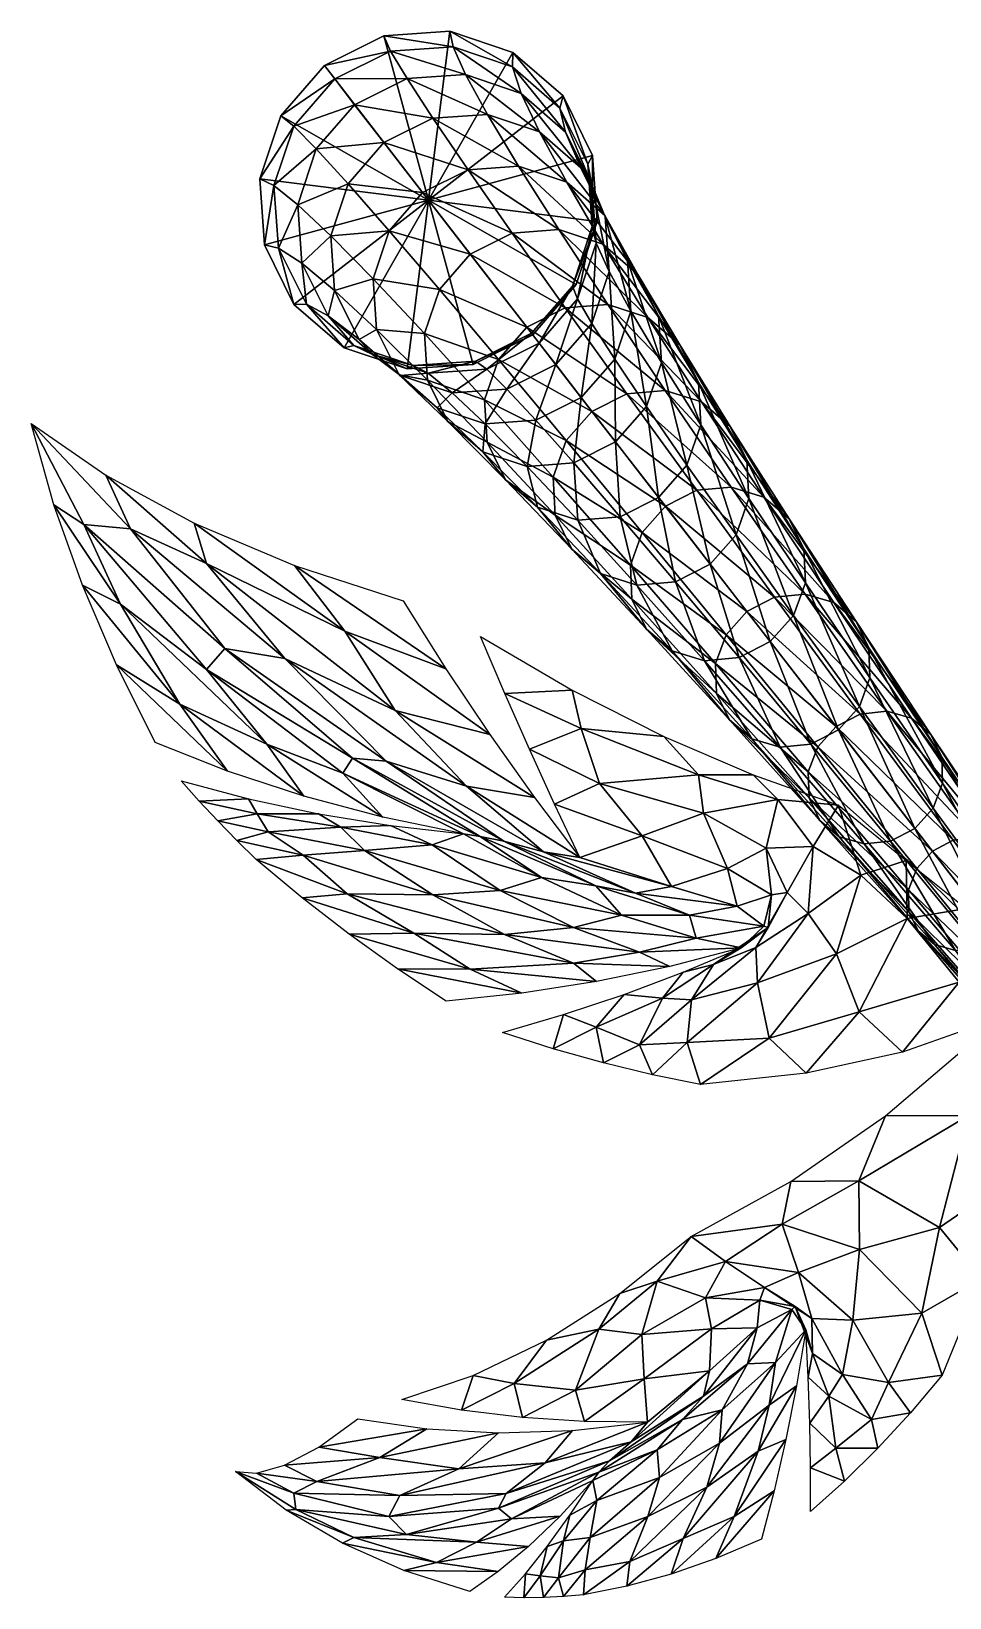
# Model space of a CAD drawing. Extents: x -5.9 to 22, y 126.8 to 154.5.
# Drawn here: x -5.86 to 8.93, y 126.83 to 152.05 of the extents above; entities that cross this region are included whole.
import ezdxf

# ---------------------------------------------------------------- set-up
doc = ezdxf.new("R2010")
doc.units = 0
doc.layers.add('FROND01', color=3, linetype='CONTINUOUS')

msp = doc.modelspace()

# ---------------------------------------------------------------- meshes
at = {"layer": 'FROND01'}
mesh = msp.add_polyface(dxfattribs=at)
corners = [(-1.635373, 150.51825, 356.257996), (-1.844126, 150.687256, 352.185577), (-2.18332, 149.673523, 352.185577), (-1.953402, 149.562485, 356.223297), (-0.975689, 151.278183, 356.270203), (-1.142814, 151.494019, 352.185577), (-0.074817, 151.726563, 356.257996), (-0.186169, 151.970978, 352.185577), (0.930135, 151.795151, 356.223297), (0.88022, 152.045547, 352.185577), (1.886165, 151.473495, 356.171326), (1.893934, 151.70636, 352.185577), (2.647712, 150.810577, 356.110016), (-1.273378, 150.151352, 360.298157), (-0.65494, 150.863907, 360.321136), (0.189767, 151.284241, 360.298157), (1.132159, 151.348358, 360.23291), (2.028728, 151.046494, 360.134918), (2.743007, 150.424606, 360.01947), (-0.182421, 150.253677, 364.32312), (-0.759985, 149.588898, 364.29071), (0.605767, 150.646378, 364.29071), (1.484632, 150.70723, 364.198822), (2.320363, 150.426941, 364.061371), (0.43932, 149.450653, 368.260712), (1.170772, 149.816055, 368.220612), (1.98542, 149.874542, 368.106384), (2.759257, 149.617203, 367.935577), (0.534464, 149.327774, 352.185577), (2.700701, 151.005051, 352.185577), (3.177669, 150.048386, 352.185577)]
mesh.append_faces([[corners[k] for k in face] for face in [(28, 29, 30), (28, 2, 1), (28, 1, 5), (28, 5, 7), (28, 7, 9), (28, 9, 11), (28, 11, 29)]], dxfattribs={"vtx0": -1, "vtx2": -1})
mesh.append_faces([[corners[k] for k in face] for face in [(3, 0, 2), (0, 4, 1), (4, 6, 5), (6, 8, 7), (8, 10, 9), (10, 12, 11), (13, 14, 0), (14, 15, 4), (15, 16, 6), (16, 17, 8), (17, 18, 10), (20, 19, 13), (19, 21, 14), (21, 22, 15), (22, 23, 16), (24, 25, 19), (25, 26, 21), (26, 27, 22)]], dxfattribs={"vtx1": -1})
mesh.append_faces([[corners[k] for k in face] for face in [(0, 1, 2), (4, 5, 1), (6, 7, 5), (8, 9, 7), (10, 11, 9), (13, 0, 3), (14, 4, 0), (15, 6, 4), (16, 8, 6), (17, 10, 8), (19, 14, 13), (21, 15, 14), (22, 16, 15), (23, 17, 16), (24, 19, 20), (25, 21, 19), (26, 22, 21), (27, 23, 22)]], dxfattribs={"vtx2": -1})
mesh = msp.add_polyface(dxfattribs=at)
corners = [(3.098826, 149.907318, 356.048706), (3.177669, 150.048386, 352.185577), (2.700701, 151.005051, 352.185577), (2.647712, 150.810577, 356.110016), (3.170886, 148.901199, 355.996765), (3.252244, 148.982025, 352.185577), (2.852853, 147.945435, 355.962036), (2.91306, 147.968292, 352.185577), (2.193196, 147.185501, 355.949829), (1.893934, 151.70636, 352.185577), (3.166232, 149.577362, 359.904022), (2.743007, 150.424606, 360.01947), (3.234017, 148.633759, 359.806152), (2.935984, 147.737457, 359.740784), (2.317546, 147.024902, 359.717834), (1.886165, 151.473495, 356.171326), (3.379421, 149.059143, 363.736725), (2.985729, 149.848221, 363.898987), (3.441522, 148.179871, 363.599213), (3.162551, 147.344223, 363.507263), (2.028728, 151.046494, 360.134918), (2.320363, 150.426941, 364.061371), (3.737388, 148.353943, 367.532196), (3.374459, 149.083267, 367.733826), (3.792758, 147.540329, 367.361237), (2.759257, 149.617203, 367.935577), (4.238558, 147.463776, 371.275665), (3.907246, 148.132263, 371.509216), (4.286506, 146.716766, 371.077698), (3.34302, 148.620377, 371.742737), (1.98542, 149.874542, 368.106384), (2.631778, 148.853851, 371.940704), (3.420448, 147.649384, 375.6875), (1.88181, 148.797119, 372.072998), (2.735388, 147.594086, 375.833466), (4.068733, 147.440231, 375.468842), (4.581553, 146.998474, 375.210785)]
mesh.append_faces([[corners[k] for k in face] for face in [(3, 0, 2), (0, 4, 1), (4, 6, 5), (6, 8, 7), (11, 10, 3), (10, 12, 0), (12, 13, 4), (13, 14, 6), (17, 16, 11), (16, 18, 10), (18, 19, 12), (21, 17, 20), (23, 22, 17), (22, 24, 16), (25, 23, 21), (27, 26, 23), (31, 29, 30), (29, 27, 25), (34, 32, 33), (32, 35, 31), (35, 36, 29)]], dxfattribs={"vtx1": -1})
mesh.append_faces([[corners[k] for k in face] for face in [(0, 1, 2), (4, 5, 1), (6, 7, 5), (3, 2, 9), (10, 0, 3), (12, 4, 0), (13, 6, 4), (11, 3, 15), (16, 10, 11), (18, 12, 10), (19, 13, 12), (17, 11, 20), (22, 16, 17), (24, 18, 16), (23, 17, 21), (26, 22, 23), (28, 24, 22), (29, 25, 30), (27, 23, 25), (32, 31, 33), (35, 29, 31), (36, 27, 29)]], dxfattribs={"vtx2": -1})
mesh = msp.add_polyface(dxfattribs=at)
corners = [(-1.430227, 147.653107, 356.110016), (-1.63177, 147.650513, 352.185577), (-0.825005, 146.949188, 352.185577), (-1.881359, 148.556366, 356.171326), (-2.108743, 148.607147, 352.185577), (-1.953402, 149.562485, 356.223297), (-2.18332, 149.673523, 352.185577), (-1.503634, 148.311432, 360.134918), (-1.080395, 147.464203, 360.01947), (-1.571419, 149.255035, 360.23291), (-1.273378, 150.151352, 360.298157), (-0.976851, 147.873962, 364.061371), (-0.583151, 147.0849, 363.898987), (-1.038936, 148.753265, 364.198822), (-0.759985, 149.588898, 364.29071), (-0.302792, 147.246307, 367.935577), (-0.358162, 148.059937, 368.106384), (-0.097583, 148.834, 368.220612), (0.43932, 149.450653, 368.260712), (0.468171, 147.178589, 371.940704), (0.710874, 147.890472, 372.072998), (1.207278, 148.458832, 372.119446), (1.88181, 148.797119, 372.072998), (1.170772, 149.816055, 368.220612), (2.631778, 148.853851, 371.940704), (1.98542, 149.874542, 368.106384), (2.117851, 147.282806, 375.884888), (2.735388, 147.594086, 375.833466), (0.534464, 149.327774, 352.185577), (3.177669, 150.048386, 352.185577), (3.252244, 148.982025, 352.185577), (2.91306, 147.968292, 352.185577), (2.211728, 147.161545, 352.185577), (1.255082, 146.68457, 352.185577), (0.188694, 146.610016, 352.185577)]
mesh.append_faces([[corners[k] for k in face] for face in [(28, 29, 30), (28, 30, 31), (28, 31, 32), (28, 32, 33), (28, 33, 34), (28, 34, 2), (28, 2, 1), (28, 1, 4), (28, 4, 6)]], dxfattribs={"vtx0": -1, "vtx2": -1})
mesh.append_faces([[corners[k] for k in face] for face in [(0, 3, 1), (3, 5, 4), (8, 7, 0), (7, 9, 3), (9, 10, 5), (12, 11, 8), (11, 13, 7), (13, 14, 9), (15, 16, 11), (16, 17, 13), (17, 18, 14), (19, 20, 16), (20, 21, 17), (21, 22, 18), (22, 24, 23), (26, 27, 21)]], dxfattribs={"vtx1": -1})
mesh.append_faces([[corners[k] for k in face] for face in [(0, 1, 2), (3, 4, 1), (5, 6, 4), (7, 3, 0), (9, 5, 3), (11, 7, 8), (13, 9, 7), (14, 10, 9), (15, 11, 12), (16, 13, 11), (17, 14, 13), (19, 16, 15), (20, 17, 16), (21, 18, 17), (22, 23, 18), (24, 25, 23), (26, 21, 20), (27, 22, 21)]], dxfattribs={"vtx2": -1})
mesh = msp.add_polyface(dxfattribs=at)
corners = [(2.193196, 147.185501, 355.949829), (2.211728, 147.161545, 352.185577), (2.91306, 147.968292, 352.185577), (2.317546, 147.024902, 359.717834), (2.852853, 147.945435, 355.962036), (2.585016, 146.679443, 363.475006), (2.935984, 147.737457, 359.740784), (3.162551, 147.344223, 363.507263), (3.532164, 146.766266, 367.247009), (3.441522, 148.179871, 363.599213), (3.792758, 147.540329, 367.361237), (2.995268, 146.149597, 367.206909), (2.263818, 145.78421, 367.247009), (4.238558, 147.463776, 371.275665), (4.286506, 146.716766, 371.077698), (3.737388, 148.353943, 367.532196), (4.043788, 146.004868, 370.945404), (3.547377, 145.436523, 370.898956), (2.872868, 145.098251, 370.945404), (2.122888, 145.041504, 371.077698), (4.880816, 146.391388, 374.952881), (3.907246, 148.132263, 371.509216), (4.581553, 146.998474, 375.210785), (4.920993, 145.711395, 374.734222), (4.695943, 145.061996, 374.588135), (4.239948, 144.542068, 374.536804), (5.661536, 145.140182, 378.549561), (5.394311, 145.685867, 378.824432), (5.693921, 144.527222, 378.316681), (2.751329, 145.456421, 379.488129), (3.166929, 145.927917, 379.542664), (1.661852, 146.762894, 375.833466), (3.727451, 146.212204, 379.488129), (2.735388, 147.594086, 375.833466), (2.117851, 147.282806, 375.884888), (4.347591, 146.266068, 379.332306), (3.420448, 147.649384, 375.6875), (4.932899, 146.081223, 379.099396), (4.068733, 147.440231, 375.468842), (4.349839, 144.400146, 383.07962), (4.85345, 144.657349, 383.023163), (5.408875, 144.709473, 382.861908), (5.93155, 144.548553, 382.620758), (6.341939, 144.199081, 382.336365)]
mesh.append_faces([[corners[k] for k in face] for face in [(7, 5, 6), (10, 8, 9), (8, 11, 7), (11, 12, 5), (13, 14, 15), (14, 16, 10), (16, 17, 8), (17, 18, 11), (18, 19, 12), (22, 20, 21), (20, 23, 13), (23, 24, 14), (24, 25, 16), (27, 26, 22), (26, 28, 20), (29, 30, 31), (30, 32, 34), (32, 35, 33), (35, 37, 36), (37, 27, 38)]], dxfattribs={"vtx1": -1})
mesh.append_faces([[corners[k] for k in face] for face in [(0, 1, 2), (3, 0, 4), (5, 3, 6), (8, 7, 9), (11, 5, 7), (16, 8, 10), (17, 11, 8), (18, 12, 11), (20, 13, 21), (23, 14, 13), (24, 16, 14), (25, 17, 16), (26, 20, 22), (28, 23, 20), (32, 33, 34), (35, 36, 33), (37, 38, 36), (27, 22, 38), (39, 30, 29), (40, 32, 30), (41, 35, 32), (42, 37, 35), (43, 27, 37)]], dxfattribs={"vtx2": -1})
mesh = msp.add_polyface(dxfattribs=at)
corners = [(1.292285, 146.737122, 355.962036), (1.255082, 146.68457, 352.185577), (2.211728, 147.161545, 352.185577), (2.193196, 147.185501, 355.949829), (0.287347, 146.668518, 355.996765), (0.188694, 146.610016, 352.185577), (1.472816, 146.604568, 359.740784), (2.317546, 147.024902, 359.717834), (0.53045, 146.540436, 359.806152), (1.7968, 146.286743, 363.507263), (2.585016, 146.679443, 363.475006), (0.917942, 146.225906, 363.599213), (0.082219, 146.50618, 363.736725), (2.263818, 145.78421, 367.247009), (1.449159, 145.725723, 367.361237), (0.675319, 145.983078, 367.532196), (2.122888, 145.041504, 371.077698), (1.411656, 145.274963, 371.275665), (0.847425, 145.763092, 371.509216), (0.060111, 146.517014, 367.733826), (2.289082, 144.384644, 374.952881), (1.77626, 144.826385, 375.210785), (1.476992, 145.433472, 375.468842), (0.516131, 146.431549, 371.742737), (1.436817, 146.11348, 375.6875), (0.468171, 147.178589, 371.940704), (1.661852, 146.762894, 375.833466), (0.710874, 147.890472, 372.072998), (2.117851, 147.282806, 375.884888), (2.843553, 143.710876, 378.824432), (2.576328, 144.256561, 379.099396), (2.54394, 144.869507, 379.332306), (2.751329, 145.456421, 379.488129), (3.166929, 145.927917, 379.542664), (1.764835, 141.387299, 400.766998), (1.373062, 142.30571, 400.993622), (2.847867, 141.439026, 401.096375), (-0.814278, 142.386795, 399.936951), (0.811608, 141.782928, 400.561859), (1.521307, 140.727097, 400.413391)]
mesh.append_faces([[corners[k] for k in face] for face in [(34, 35, 36), (37, 38, 39)]])
mesh.append_faces([[corners[k] for k in face] for face in [(3, 0, 2), (0, 4, 1), (7, 6, 3), (6, 8, 0), (10, 9, 7), (9, 11, 6), (11, 12, 8), (13, 14, 9), (14, 15, 11), (16, 17, 14), (17, 18, 15), (20, 21, 17), (21, 22, 18), (22, 24, 23), (24, 26, 25), (26, 28, 27), (29, 30, 21), (30, 31, 22), (31, 32, 24)]], dxfattribs={"vtx1": -1})
mesh.append_faces([[corners[k] for k in face] for face in [(0, 1, 2), (4, 5, 1), (6, 0, 3), (8, 4, 0), (9, 6, 7), (11, 8, 6), (13, 9, 10), (14, 11, 9), (15, 12, 11), (16, 14, 13), (17, 15, 14), (18, 19, 15), (20, 17, 16), (21, 18, 17), (22, 23, 18), (24, 25, 23), (26, 27, 25), (29, 21, 20), (30, 22, 21), (31, 24, 22), (32, 26, 24), (33, 28, 26)]], dxfattribs={"vtx2": -1})
mesh = msp.add_polyface(dxfattribs=at)
corners = [(-0.668677, 146.990173, 356.048706), (-0.825005, 146.949188, 352.185577), (0.188694, 146.610016, 352.185577), (0.287347, 146.668518, 355.996765), (-1.430227, 147.653107, 356.110016), (-0.366117, 146.842316, 359.904022), (0.53045, 146.540436, 359.806152), (-1.080395, 147.464203, 360.01947), (0.082219, 146.50618, 363.736725), (-0.583151, 147.0849, 363.898987), (0.060111, 146.517014, 367.733826), (0.675319, 145.983078, 367.532196), (-0.302792, 147.246307, 367.935577), (0.516131, 146.431549, 371.742737), (0.847425, 145.763092, 371.509216), (0.468171, 147.178589, 371.940704), (-3.042665, 143.479797, 398.575714), (-0.814278, 142.386795, 399.936951), (-0.001511, 141.11412, 399.945221), (-2.06909, 140.568253, 398.589569), (-3.469974, 141.214218, 397.713898), (-4.426179, 142.825073, 397.120331), (-4.2615, 144.036789, 397.461151), (-4.663877, 144.899567, 397.07959), (0.811608, 141.782928, 400.561859), (-1.623494, 143.446686, 399.711639), (-4.490818, 141.849686, 396.902313), (-2.7003, 140.136841, 398.033844), (-2.742833, 142.107666, 398.518829), (-5.014668, 144.106018, 396.591187), (-5.497647, 144.424484, 395.979431), (1.521307, 140.727097, 400.413391), (-5.037979, 143.128036, 396.480377), (-1.778477, 141.949249, 399.187164), (-0.148004, 140.29686, 399.578583), (-5.861065, 145.731537, 395.408356), (-3.236239, 144.128555, 398.523071), (-3.041438, 141.771606, 398.197906), (1.147101, 139.895035, 399.944), (0.123917, 142.878006, 400.627625), (-0.689988, 140.344208, 399.328247)]
mesh.append_faces([[corners[k] for k in face] for face in [(16, 17, 18), (19, 20, 21), (16, 22, 23), (24, 17, 25), (26, 20, 27), (22, 28, 29), (30, 29, 21), (31, 18, 17), (32, 21, 20), (33, 34, 28), (35, 23, 22), (36, 25, 17), (37, 29, 28), (33, 18, 38), (37, 21, 29), (18, 33, 16), (21, 37, 19), (23, 36, 16), (25, 39, 24), (29, 35, 22), (21, 32, 30), (17, 16, 36), (28, 40, 37), (22, 16, 33), (20, 26, 32), (28, 22, 33), (29, 30, 35)]])
mesh.append_faces([[corners[k] for k in face] for face in [(3, 0, 2), (0, 4, 1), (6, 5, 3), (5, 7, 0), (8, 9, 5), (11, 10, 8), (10, 12, 9), (14, 13, 10), (13, 15, 12)]], dxfattribs={"vtx1": -1})
mesh.append_faces([[corners[k] for k in face] for face in [(0, 1, 2), (5, 0, 3), (7, 4, 0), (8, 5, 6), (9, 7, 5), (10, 9, 8), (13, 12, 10)]], dxfattribs={"vtx2": -1})
mesh = msp.add_polyface(dxfattribs=at)
corners = [(5.693921, 144.527222, 378.316681), (5.486529, 143.940338, 378.160858), (4.920993, 145.711395, 374.734222), (6.577515, 143.714279, 382.051849), (5.661536, 145.140182, 378.549561), (5.394311, 145.685867, 378.824432), (6.341939, 144.199081, 382.336365), (6.602438, 143.167953, 381.810699), (6.41292, 142.64328, 381.649567), (6.037804, 142.220108, 381.593109), (5.070931, 143.468842, 378.106201), (5.534195, 141.962891, 381.649567), (5.408875, 144.709473, 382.861908), (5.93155, 144.548553, 382.620758), (4.347591, 146.266068, 379.332306), (4.932899, 146.081223, 379.099396), (7.625042, 142.1185, 385.446289), (7.420329, 142.543411, 385.733032), (7.643167, 141.637939, 385.202972), (7.471969, 141.174896, 385.040497), (7.137482, 140.799866, 384.983551), (6.690651, 140.569931, 385.040497), (6.199481, 140.520111, 385.202972), (4.978779, 141.910782, 381.810699), (5.738777, 140.658005, 385.446289), (5.378658, 140.96257, 385.733032), (4.456098, 142.071701, 382.051849), (5.661493, 142.706116, 386.482605), (6.108335, 142.93605, 386.425568), (4.349839, 144.400146, 383.07962), (6.599493, 142.98587, 386.263184), (4.85345, 144.657349, 383.023163), (7.060212, 142.848007, 386.019867), (6.650409, 140.123642, 389.523163), (5.155803, 141.868042, 386.263184), (5.173932, 141.387482, 386.019867), (6.802647, 140.525894, 389.683075), (5.327012, 142.331085, 386.425568), (7.096257, 140.853088, 389.739258), (7.486558, 141.055435, 389.683075), (7.914101, 141.102112, 389.523163), (8.313839, 140.985992, 389.283875)]
mesh.append_faces([[corners[k] for k in face] for face in [(0, 1, 2), (6, 3, 5), (3, 7, 4), (7, 8, 0), (8, 9, 1), (9, 11, 10), (12, 13, 14), (13, 6, 15), (17, 16, 6), (16, 18, 3), (18, 19, 7), (19, 20, 8), (20, 21, 9), (21, 22, 11), (22, 24, 23), (24, 25, 26), (27, 28, 29), (28, 30, 31), (30, 32, 12), (32, 17, 13), (36, 38, 37), (38, 39, 27), (39, 40, 28), (40, 41, 30)]], dxfattribs={"vtx1": -1})
mesh.append_faces([[corners[k] for k in face] for face in [(3, 4, 5), (7, 0, 4), (8, 1, 0), (9, 10, 1), (16, 3, 6), (18, 7, 3), (19, 8, 7), (20, 9, 8), (21, 11, 9), (22, 23, 11), (30, 12, 31), (32, 13, 12), (17, 6, 13), (33, 34, 35), (36, 37, 34), (38, 27, 37), (39, 28, 27), (40, 30, 28), (41, 32, 30)]], dxfattribs={"vtx2": -1})
mesh = msp.add_polyface(dxfattribs=at)
corners = [(3.622442, 144.230774, 374.588135), (2.872868, 145.098251, 370.945404), (3.547377, 145.436523, 370.898956), (4.239948, 144.542068, 374.536804), (2.937346, 144.175491, 374.734222), (2.122888, 145.041504, 371.077698), (2.289082, 144.384644, 374.952881), (5.486529, 143.940338, 378.160858), (4.695943, 145.061996, 374.588135), (4.920993, 145.711395, 374.734222), (5.070931, 143.468842, 378.106201), (4.510396, 143.18454, 378.160858), (3.890269, 143.130692, 378.316681), (3.304959, 143.315521, 378.549561), (2.843553, 143.710876, 378.824432), (5.534195, 141.962891, 381.649567), (4.978779, 141.910782, 381.810699), (4.456098, 142.071701, 382.051849), (4.045726, 142.421173, 382.336365), (3.810142, 142.90596, 382.620758), (2.576328, 144.256561, 379.099396), (3.785215, 143.452301, 382.861908), (2.54394, 144.869507, 379.332306), (3.974734, 143.976974, 383.023163), (2.751329, 145.456421, 379.488129), (4.349839, 144.400146, 383.07962), (4.85345, 144.657349, 383.023163), (3.166929, 145.927917, 379.542664), (5.408875, 144.709473, 382.861908), (3.727451, 146.212204, 379.488129), (5.738777, 140.658005, 385.446289), (5.378658, 140.96257, 385.733032), (5.173932, 141.387482, 386.019867), (5.155803, 141.868042, 386.263184), (5.327012, 142.331085, 386.425568), (5.661493, 142.706116, 386.482605), (6.108335, 142.93605, 386.425568), (2.847867, 141.439026, 401.096375), (2.994465, 140.82428, 400.850891), (1.764835, 141.387299, 400.766998)]
mesh.append_faces([[corners[k] for k in face] for face in [(37, 38, 39)]])
mesh.append_faces([[corners[k] for k in face] for face in [(3, 0, 2), (0, 4, 1), (4, 6, 5), (7, 10, 8), (10, 11, 3), (11, 12, 0), (12, 13, 4), (13, 14, 6), (15, 16, 11), (16, 17, 12), (17, 18, 13), (18, 19, 14), (19, 21, 20), (21, 23, 22), (23, 25, 24), (25, 26, 27), (26, 28, 29), (31, 32, 18), (32, 33, 19), (33, 34, 21), (34, 35, 23)]], dxfattribs={"vtx1": -1})
mesh.append_faces([[corners[k] for k in face] for face in [(0, 1, 2), (4, 5, 1), (7, 8, 9), (10, 3, 8), (11, 0, 3), (12, 4, 0), (13, 6, 4), (15, 11, 10), (16, 12, 11), (17, 13, 12), (18, 14, 13), (19, 20, 14), (21, 22, 20), (23, 24, 22), (30, 17, 16), (31, 18, 17), (32, 19, 18), (33, 21, 19), (34, 23, 21), (35, 25, 23), (36, 26, 25)]], dxfattribs={"vtx2": -1})
mesh = msp.add_polyface(dxfattribs=at)
corners = [(8.799886, 140.358276, 388.719452), (7.625042, 142.1185, 385.446289), (7.420329, 142.543411, 385.733032), (8.624881, 140.724808, 389.001587), (8.812201, 139.9422, 388.480011), (7.643167, 141.637939, 385.202972), (8.659967, 139.539948, 388.320129), (7.471969, 141.174896, 385.040497), (8.366355, 139.212753, 388.263977), (7.976063, 139.010406, 388.320129), (7.137482, 140.799866, 384.983551), (7.060212, 142.848007, 386.019867), (8.313839, 140.985992, 389.283875), (10.097354, 138.439667, 391.858643), (9.950528, 138.749802, 392.129578), (10.105158, 138.086426, 391.629028), (9.972769, 137.743835, 391.475433), (8.26328, 138.226501, 392.630249), (8.39568, 138.569092, 392.783752), (6.650409, 140.123642, 389.523163), (8.64811, 138.848846, 392.837677), (6.802647, 140.525894, 389.683075), (8.982174, 139.023209, 392.783752), (7.486558, 141.055435, 389.683075), (7.096257, 140.853088, 389.739258), (9.346994, 139.065613, 392.630249), (7.914101, 141.102112, 389.523163), (9.687042, 138.96962, 392.400543), (12.829144, 139.256653, 397.137878), (11.326606, 138.123795, 396.870697), (11.272421, 139.601166, 398.001678), (13.165525, 140.821259, 397.879791), (11.981292, 141.33522, 398.568085), (12.601077, 141.50293, 398.382599), (10.935973, 142.229172, 399.275299), (10.990026, 140.926208, 398.798523), (10.29865, 140.186203, 398.724884), (10.323948, 138.713837, 397.78125), (11.670304, 142.317093, 399.009247), (10.209533, 141.853088, 399.449524), (10.347513, 142.66748, 399.618683), (12.397488, 140.209686, 397.892212), (11.668742, 142.787888, 399.125519), (12.295007, 142.102188, 398.700684), (12.138021, 142.551697, 398.884277), (12.595337, 141.728912, 398.463623)]
mesh.append_faces([[corners[k] for k in face] for face in [(28, 29, 30), (31, 32, 33), (34, 32, 35), (36, 35, 30), (37, 30, 29), (38, 33, 32), (39, 40, 34), (41, 35, 32), (38, 42, 43), (41, 30, 35), (30, 41, 28), (35, 39, 34), (30, 37, 36), (33, 38, 43), (32, 31, 41), (32, 34, 38), (43, 44, 45), (35, 36, 39)]])
mesh.append_faces([[corners[k] for k in face] for face in [(3, 0, 2), (0, 4, 1), (4, 6, 5), (6, 8, 7), (8, 9, 10), (12, 3, 11), (14, 13, 3), (13, 15, 0), (17, 18, 19), (18, 20, 21), (20, 22, 24), (22, 25, 23), (25, 27, 26), (27, 14, 12)]], dxfattribs={"vtx1": -1})
mesh.append_faces([[corners[k] for k in face] for face in [(0, 1, 2), (4, 5, 1), (6, 7, 5), (3, 2, 11), (13, 0, 3), (15, 4, 0), (16, 6, 4), (22, 23, 24), (25, 26, 23), (27, 12, 26), (14, 3, 12)]], dxfattribs={"vtx2": -1})
mesh = msp.add_polyface(dxfattribs=at)
corners = [(-2.04497, 139.156631, 398.170715), (-2.22243, 139.449905, 398.152435), (-0.878663, 139.231812, 398.840149), (-0.689988, 140.344208, 399.328247), (-2.742833, 142.107666, 398.518829), (-0.148004, 140.29686, 399.578583), (-2.06909, 140.568253, 398.589569), (-0.846934, 140.105286, 399.163391), (-0.200057, 139.39505, 399.219727), (-1.483433, 138.785019, 398.369629), (-2.553776, 139.02124, 397.809052), (1.365871, 139.085678, 399.673096), (-2.363442, 139.691681, 398.134827), (-3.157634, 139.654709, 397.570831), (0.602702, 138.143097, 399.034607), (-0.774969, 138.161591, 398.498657), (-1.501862, 138.095367, 398.120697), (0.297311, 137.525421, 398.674652), (-0.077205, 139.26088, 399.222351), (0.592957, 138.949738, 399.363312), (-0.740793, 137.508865, 398.266785), (1.20733, 136.945404, 398.690674), (-1.235227, 139.451035, 398.731567), (-0.497066, 138.856049, 398.884613), (1.689134, 138.216675, 399.378418), (1.098284, 139.124619, 399.607269), (-2.242905, 138.712372, 397.909149), (-1.472284, 139.734192, 398.695099), (-2.7003, 140.136841, 398.033844), (-3.469974, 141.214218, 397.713898), (-2.858816, 139.335388, 397.696106), (1.758934, 137.503784, 399.070404), (1.749225, 139.007751, 399.745514), (-3.041438, 141.771606, 398.197906), (2.034628, 136.562988, 398.680267), (0.816328, 136.434326, 398.363129), (0.033977, 136.954681, 398.347504), (-3.866041, 140.596436, 397.238403), (-4.490818, 141.849686, 396.902313), (-3.449673, 139.978836, 397.43335), (-1.778477, 141.949249, 399.187164), (1.147101, 139.895035, 399.944)]
mesh.append_faces([[corners[k] for k in face] for face in [(0, 1, 2), (3, 4, 5), (6, 7, 8), (0, 9, 10), (3, 11, 7), (12, 1, 13), (9, 14, 15), (16, 15, 17), (18, 19, 2), (20, 17, 21), (22, 2, 1), (23, 24, 14), (25, 8, 7), (26, 10, 9), (25, 7, 11), (27, 28, 29), (30, 13, 1), (31, 15, 14), (31, 17, 15), (23, 2, 19), (2, 23, 0), (5, 32, 3), (8, 27, 6), (10, 30, 0), (7, 33, 3), (34, 35, 36), (28, 37, 38), (13, 39, 12), (15, 26, 9), (17, 20, 16), (2, 22, 18), (5, 40, 41), (24, 23, 19), (29, 6, 27), (1, 0, 30), (7, 6, 33), (9, 0, 23), (11, 3, 32), (21, 36, 20), (1, 12, 22), (14, 9, 23), (15, 16, 26), (19, 18, 25)]])
mesh = msp.add_polyface(dxfattribs=at)
corners = [(8.366355, 139.212753, 388.263977), (7.137482, 140.799866, 384.983551), (7.471969, 141.174896, 385.040497), (7.976063, 139.010406, 388.320129), (6.690651, 140.569931, 385.040497), (7.54851, 138.963745, 388.480011), (6.199481, 140.520111, 385.202972), (7.148775, 139.079834, 388.719452), (5.738777, 140.658005, 385.446289), (6.837731, 139.341049, 389.001587), (5.378658, 140.96257, 385.733032), (6.662732, 139.707581, 389.283875), (5.173932, 141.387482, 386.019867), (6.650409, 140.123642, 389.523163), (6.802647, 140.525894, 389.683075), (5.155803, 141.868042, 386.263184), (8.417921, 137.563126, 392.129578), (8.271086, 137.87326, 392.400543), (8.26328, 138.226501, 392.630249), (8.39568, 138.569092, 392.783752), (8.64811, 138.848846, 392.837677), (7.096257, 140.853088, 389.739258), (5.351478, 138.569229, 399.838562), (5.969308, 138.89534, 399.946716), (6.057607, 138.14415, 399.489349), (4.736526, 137.818542, 399.469025), (3.228219, 138.287598, 399.67804), (3.866121, 138.16951, 399.664459), (6.645853, 137.842346, 399.165253), (6.726943, 138.92128, 399.810089), (7.496599, 138.458969, 399.279694), (4.448586, 138.276779, 399.728394), (3.97337, 139.09404, 400.144165), (6.156954, 139.676773, 400.37085), (5.764591, 140.076706, 400.644135), (4.88151, 140.075943, 400.681335), (4.324228, 140.694366, 400.976593), (2.994465, 140.82428, 400.850891), (6.307588, 138.184128, 399.460999), (7.134679, 139.587479, 400.113678), (8.224504, 138.694672, 399.126221), (2.969616, 138.743027, 399.868683), (4.964871, 139.458984, 400.352112), (5.504922, 137.962799, 399.475006), (3.288439, 139.938278, 400.488647)]
mesh.append_faces([[corners[k] for k in face] for face in [(22, 23, 24), (25, 26, 27), (28, 29, 30), (22, 31, 32), (29, 23, 33), (34, 33, 35), (36, 35, 37), (38, 24, 23), (39, 40, 30), (39, 30, 29), (41, 32, 31), (42, 33, 23), (42, 35, 33), (43, 27, 31), (35, 42, 44), (24, 43, 22), (27, 43, 25), (32, 42, 22), (33, 39, 29), (35, 36, 34), (23, 22, 42), (32, 44, 42), (29, 28, 38), (31, 22, 43), (23, 29, 38), (33, 34, 39)]])
mesh.append_faces([[corners[k] for k in face] for face in [(3, 5, 4), (5, 7, 6), (7, 9, 8), (9, 11, 10), (11, 13, 12), (13, 14, 15)]], dxfattribs={"vtx1": -1})
mesh.append_faces([[corners[k] for k in face] for face in [(0, 1, 2), (3, 4, 1), (5, 6, 4), (7, 8, 6), (9, 10, 8), (11, 12, 10), (16, 9, 7), (17, 11, 9), (18, 13, 11), (19, 14, 13), (20, 21, 14)]], dxfattribs={"vtx2": -1})
mesh = msp.add_polyface(dxfattribs=at)
corners = [(2.871024, 137.042389, 399.022614), (1.20733, 136.945404, 398.690674), (0.297311, 137.525421, 398.674652), (3.288439, 139.938278, 400.488647), (2.994465, 140.82428, 400.850891), (4.88151, 140.075943, 400.681335), (2.871718, 137.621262, 399.309692), (0.602702, 138.143097, 399.034607), (1.689134, 138.216675, 399.378418), (3.931443, 137.219498, 399.167694), (4.421528, 136.991074, 399.031281), (3.97337, 139.09404, 400.144165), (2.565854, 139.60527, 400.204315), (0.033977, 136.954681, 398.347504), (2.034628, 136.562988, 398.680267), (2.710504, 136.21785, 398.594116), (3.233633, 136.013672, 398.520172), (2.543683, 135.666702, 398.301483), (1.365871, 139.085678, 399.673096), (3.228219, 138.287598, 399.67804), (2.355532, 138.425812, 399.616943), (2.24363, 139.713104, 400.181946), (1.147101, 139.895035, 399.944), (-0.001511, 141.11412, 399.945221), (2.38871, 138.834885, 399.813477), (-0.148004, 140.29686, 399.578583), (0.592957, 138.949738, 399.363312), (4.448586, 138.276779, 399.728394), (3.866121, 138.16951, 399.664459), (3.682459, 136.541367, 398.806488), (4.302301, 136.481094, 398.756653), (1.749225, 139.007751, 399.745514), (2.969616, 138.743027, 399.868683), (3.239691, 136.748352, 398.901733), (3.350914, 135.439804, 398.218628), (2.163344, 140.486908, 400.503815), (1.764835, 141.387299, 400.766998), (3.640973, 137.817902, 399.472839), (1.758934, 137.503784, 399.070404), (1.725651, 135.928619, 398.326416), (1.098284, 139.124619, 399.607269), (1.521307, 140.727097, 400.413391), (3.930781, 135.730988, 398.362946), (4.843896, 137.449341, 399.256409), (2.847867, 141.439026, 401.096375), (4.324228, 140.694366, 400.976593)]
mesh.append_faces([[corners[k] for k in face] for face in [(0, 1, 2), (3, 4, 5), (6, 7, 8), (0, 9, 10), (3, 11, 12), (13, 1, 14), (15, 16, 17), (18, 19, 20), (21, 22, 23), (22, 24, 25), (26, 20, 8), (24, 27, 28), (29, 30, 16), (31, 28, 19), (32, 12, 11), (33, 14, 1), (34, 17, 16), (35, 36, 4), (37, 20, 19), (31, 25, 24), (37, 8, 20), (2, 38, 0), (8, 37, 6), (10, 33, 0), (12, 35, 3), (9, 38, 6), (17, 39, 15), (20, 40, 18), (23, 41, 21), (28, 31, 24), (1, 0, 33), (16, 42, 34), (4, 3, 35), (7, 6, 38), (9, 0, 38), (43, 6, 37), (16, 15, 29), (4, 44, 45), (19, 18, 31), (22, 21, 32), (24, 22, 32), (20, 26, 40), (27, 24, 32)]])
mesh = msp.add_polyface(dxfattribs=at)
corners = [(10.105158, 138.086426, 391.629028), (9.972769, 137.743835, 391.475433), (8.812201, 139.9422, 388.480011), (9.720316, 137.464066, 391.421539), (8.366355, 139.212753, 388.263977), (8.659967, 139.539948, 388.320129), (9.386282, 137.289734, 391.475433), (7.976063, 139.010406, 388.320129), (9.02142, 137.24733, 391.629028), (7.54851, 138.963745, 388.480011), (8.681406, 137.343323, 391.858643), (7.148775, 139.079834, 388.719452), (8.417921, 137.563126, 392.129578), (8.271086, 137.87326, 392.400543), (6.837731, 139.341049, 389.001587), (8.26328, 138.226501, 392.630249), (6.662732, 139.707581, 389.283875), (10.916521, 135.413971, 394.493622), (10.613374, 135.377213, 394.637207), (10.331427, 135.455215, 394.851746), (10.113591, 135.636017, 395.10495), (9.993061, 135.892181, 395.358215), (9.98816, 136.184692, 395.572845), (10.099645, 136.468994, 395.7164), (8.39568, 138.569092, 392.783752), (10.310545, 136.701782, 395.766663), (8.64811, 138.848846, 392.837677), (10.588744, 136.847687, 395.7164), (8.982174, 139.023209, 392.783752), (10.891884, 136.88443, 395.572845), (9.346994, 139.065613, 392.630249), (11.173849, 136.806458, 395.358215), (9.687042, 138.96962, 392.400543), (10.752644, 136.130829, 395.10495), (8.240276, 137.762009, 398.467804), (9.08043, 136.738129, 397.141327), (7.467107, 136.259415, 397.8125), (7.496599, 138.458969, 399.279694), (8.224504, 138.694672, 399.126221), (9.533176, 136.093903, 396.194672), (10.02389, 137.264374, 396.698486), (8.164783, 135.610199, 396.943909), (9.194141, 137.92247, 397.980377), (10.699982, 136.71196, 395.303528), (9.308029, 135.795166, 395.90155), (10.581409, 137.1194, 395.610901), (10.345192, 135.341736, 395.120026)]
mesh.append_faces([[corners[k] for k in face] for face in [(34, 35, 36), (34, 37, 38), (39, 35, 40), (41, 36, 35), (42, 40, 35), (38, 42, 34), (40, 43, 39), (35, 34, 42), (35, 39, 41), (44, 45, 46)]])
mesh.append_faces([[corners[k] for k in face] for face in [(33, 22, 21), (33, 23, 22)]], dxfattribs={"vtx0": -1, "vtx2": -1})
mesh.append_faces([[corners[k] for k in face] for face in [(0, 1, 2), (1, 3, 5), (3, 6, 4), (6, 8, 7), (8, 10, 9), (10, 12, 11), (12, 13, 14), (13, 15, 16), (18, 19, 8), (19, 20, 10), (20, 21, 12), (21, 22, 13), (22, 23, 15), (23, 25, 24), (25, 27, 26), (27, 29, 28)]], dxfattribs={"vtx1": -1})
mesh.append_faces([[corners[k] for k in face] for face in [(3, 4, 5), (6, 7, 4), (8, 9, 7), (10, 11, 9), (17, 6, 3), (18, 8, 6), (19, 10, 8), (20, 12, 10), (21, 13, 12), (22, 15, 13), (23, 24, 15), (25, 26, 24), (27, 28, 26), (29, 30, 28), (31, 32, 30)]], dxfattribs={"vtx2": -1})
mesh = msp.add_polyface(dxfattribs=at)
corners = [(3.930781, 135.730988, 398.362946), (3.233633, 136.013672, 398.520172), (4.302301, 136.481094, 398.756653), (6.645853, 137.842346, 399.165253), (5.834186, 136.728058, 398.684875), (5.804061, 137.29657, 399.033752), (4.699828, 135.769958, 398.317566), (4.142527, 135.248184, 398.079773), (2.871718, 137.621262, 399.309692), (4.843896, 137.449341, 399.256409), (3.931443, 137.219498, 399.167694), (4.736526, 137.818542, 399.469025), (5.935887, 137.63974, 399.212555), (6.022544, 135.83461, 398.084656), (4.637256, 136.899139, 398.965576), (5.123814, 137.021652, 398.983856), (6.615503, 135.27301, 397.518646), (7.467107, 136.259415, 397.8125), (6.001213, 137.618393, 399.186401), (6.057607, 138.14415, 399.489349), (4.771276, 136.45253, 398.700378), (5.570774, 137.291107, 399.073578), (4.421528, 136.991074, 399.031281), (4.914044, 135.091782, 397.887329), (7.104852, 137.194489, 398.599213), (6.307588, 138.184128, 399.460999), (5.504922, 137.962799, 399.475006), (8.240276, 137.762009, 398.467804), (3.350914, 135.439804, 398.218628), (7.496599, 138.458969, 399.279694), (3.640973, 137.817902, 399.472839), (3.682459, 136.541367, 398.806488), (8.164783, 135.610199, 396.943909), (3.228219, 138.287598, 399.67804), (7.465223, 133.542587, 395.552032), (6.231575, 132.844757, 395.494476), (6.370172, 133.527267, 395.962402), (7.894968, 134.586823, 396.017578)]
mesh.append_faces([[corners[k] for k in face] for face in [(0, 1, 2), (3, 4, 5), (0, 6, 7), (8, 9, 10), (11, 12, 9), (6, 4, 13), (14, 15, 2), (16, 13, 17), (15, 18, 5), (18, 12, 19), (20, 5, 4), (21, 22, 10), (23, 7, 6), (21, 10, 9), (21, 9, 12), (24, 13, 4), (20, 2, 15), (24, 17, 13), (25, 5, 18), (26, 19, 12), (2, 20, 0), (17, 24, 27), (5, 25, 3), (7, 28, 0), (29, 24, 3), (9, 30, 11), (13, 23, 6), (2, 31, 14), (17, 32, 16), (5, 20, 15), (19, 25, 18), (4, 3, 24), (33, 11, 30), (6, 0, 20), (29, 27, 24), (12, 11, 26), (4, 6, 20), (15, 14, 21), (13, 16, 23), (18, 15, 21), (12, 18, 21), (34, 35, 36), (36, 37, 34)]])
mesh = msp.add_polyface(dxfattribs=at)
corners = [(11.758763, 133.371521, 394.194153), (11.671158, 135.107941, 394.961029), (13.232156, 134.43251, 394.216187), (13.383704, 131.370468, 392.129211), (12.750951, 131.244507, 392.406311), (13.142878, 131.960846, 392.74057), (11.910556, 132.250824, 393.525208), (11.224544, 132.408539, 393.890808), (12.90202, 132.462692, 393.213959), (12.19534, 131.474625, 392.883636), (12.14453, 130.590317, 392.233551), (12.176647, 130.130844, 391.81546), (12.79017, 129.961395, 391.212891), (13.063982, 135.585266, 394.788635), (12.793592, 129.374786, 390.560883), (13.621819, 129.227417, 389.545258), (12.940248, 132.010254, 392.883392), (11.500764, 131.004761, 392.905701), (10.906307, 133.898102, 394.691864), (10.554729, 135.455444, 395.317352), (13.110223, 130.505905, 391.522034), (12.952254, 133.298096, 393.709656), (13.500456, 132.428925, 392.895386), (7.465223, 133.542587, 395.552032), (9.2309, 134.590805, 395.366974), (8.76293, 132.789459, 394.518036), (7.667222, 129.700272, 392.404114), (7.940004, 130.294693, 392.880005), (8.294009, 129.80545, 392.357361), (10.345192, 135.341736, 395.120026), (9.308029, 135.795166, 395.90155), (7.3661, 131.297928, 393.895905), (8.478263, 131.408188, 393.636322), (9.436483, 131.960449, 393.684875), (9.957577, 133.612091, 394.478485), (8.803576, 130.414536, 392.740814), (7.894968, 134.586823, 396.017578), (7.473391, 132.433945, 394.761597), (7.769208, 129.234711, 391.93985)]
mesh.append_faces([[corners[k] for k in face] for face in [(0, 1, 2), (3, 4, 5), (0, 6, 7), (8, 9, 6), (9, 4, 10), (11, 10, 12), (13, 2, 1), (14, 12, 15), (16, 5, 4), (17, 7, 6), (17, 6, 9), (18, 19, 1), (20, 10, 4), (20, 12, 10), (2, 21, 0), (7, 18, 0), (6, 21, 8), (10, 17, 9), (12, 14, 11), (5, 16, 22), (1, 0, 18), (4, 3, 20), (6, 0, 21), (9, 8, 16), (4, 9, 16), (10, 11, 17), (23, 24, 25), (26, 27, 28), (29, 24, 30), (27, 31, 32), (33, 32, 25), (34, 25, 24), (35, 28, 27), (36, 30, 24), (37, 32, 31), (37, 25, 32), (25, 37, 23), (28, 38, 26), (32, 35, 27), (25, 34, 33), (24, 23, 36), (24, 29, 34), (32, 33, 35)]])
mesh = msp.add_polyface(dxfattribs=at)
corners = [(6.493829, 132.065781, 394.786499), (7.3661, 131.297928, 393.895905), (6.708664, 131.325592, 394.099152), (5.09275, 131.158966, 394.291199), (4.995392, 131.65892, 394.791626), (5.87217, 131.621384, 394.567902), (5.314729, 132.240723, 395.253174), (6.231575, 132.844757, 395.494476), (5.057961, 130.48114, 393.609131), (4.008007, 130.352066, 393.549957), (5.670626, 130.596008, 393.640533), (6.382784, 131.467072, 394.306183), (6.12165, 130.613754, 393.579132), (4.214549, 131.923584, 395.187531), (6.648314, 130.381775, 393.255768), (6.715209, 130.763199, 393.596191), (6.978415, 130.076218, 392.899994), (6.43704, 131.516724, 394.335785), (7.202652, 130.424377, 393.175812), (5.943469, 131.822556, 394.728851), (6.608982, 131.14061, 393.961456), (6.459631, 130.237839, 393.153809), (6.020525, 129.930801, 392.917694), (4.765534, 132.644836, 395.744263), (6.370172, 133.527267, 395.962402), (3.96998, 131.067123, 394.342102), (3.27689, 131.154083, 394.485687), (5.828861, 131.17627, 394.170105), (4.963494, 130.074234, 393.184662), (7.473391, 132.433945, 394.761597), (5.265111, 129.85321, 392.919434), (7.465223, 133.542587, 395.552032), (7.940004, 130.294693, 392.880005), (3.613296, 131.72757, 395.075775)]
mesh.append_faces([[corners[k] for k in face] for face in [(0, 1, 2), (3, 4, 5), (0, 6, 7), (3, 8, 9), (10, 11, 12), (6, 4, 13), (14, 15, 16), (15, 17, 2), (17, 11, 5), (18, 2, 1), (19, 5, 4), (20, 21, 22), (23, 24, 7), (23, 7, 6), (20, 22, 12), (20, 12, 11), (25, 13, 4), (18, 16, 15), (25, 26, 13), (19, 2, 17), (27, 5, 11), (27, 28, 8), (2, 19, 0), (5, 27, 3), (28, 27, 10), (7, 29, 0), (9, 25, 3), (12, 30, 10), (13, 23, 6), (2, 18, 15), (5, 19, 17), (1, 0, 29), (4, 3, 25), (7, 31, 29), (6, 0, 19), (8, 3, 27), (11, 10, 27), (1, 32, 18), (4, 6, 19), (15, 14, 20), (13, 33, 23), (17, 15, 20), (11, 17, 20)]])
mesh = msp.add_polyface(dxfattribs=at)
corners = [(2.903563, 130.168167, 393.312134), (1.911369, 130.277222, 393.339691), (3.27689, 131.154083, 394.485687), (2.629752, 127.148308, 388.734009), (2.333757, 127.182198, 388.623108), (2.707226, 127.745529, 389.793304), (4.008007, 130.352066, 393.549957), (3.045802, 129.664215, 392.679474), (3.055785, 127.278114, 389.169281), (2.70656, 126.849243, 388.23642), (1.662001, 128.269028, 390.190369), (3.278185, 128.847763, 391.617096), (1.869249, 128.099274, 390.002167), (2.093946, 127.215866, 388.533203), (2.069967, 126.829941, 387.759827), (4.067074, 128.137421, 390.774597), (3.778175, 127.411362, 389.650482), (3.613296, 131.72757, 395.075775), (4.214549, 131.923584, 395.187531), (2.85085, 129.520172, 392.463654), (2.413652, 129.001984, 391.646057), (1.02363, 128.901611, 390.958008), (2.808505, 128.155975, 390.486053), (3.246722, 128.392853, 390.96637), (3.796099, 129.339966, 392.332184), (1.784963, 128.508179, 390.655396), (2.433353, 130.977631, 394.286865), (2.445284, 127.655365, 389.524231), (4.059951, 129.653992, 392.732117), (3.178023, 128.717285, 391.415314), (2.6551, 128.142899, 390.412445), (3.032254, 126.876572, 388.469604), (2.3857, 126.833725, 387.999786), (3.136204, 127.798416, 390.040314), (3.449855, 129.031952, 391.894836), (3.96998, 131.067123, 394.342102), (2.045775, 129.728531, 392.605988), (4.214347, 129.207581, 392.192047), (4.252206, 128.764938, 391.635895), (4.623147, 129.696747, 392.780487), (3.727573, 127.01416, 389.011627)]
mesh.append_faces([[corners[k] for k in face] for face in [(0, 1, 2), (3, 4, 5), (0, 6, 7), (3, 8, 9), (10, 11, 12), (13, 4, 14), (8, 15, 16), (17, 18, 2), (19, 20, 21), (22, 23, 5), (20, 24, 25), (26, 2, 1), (27, 5, 4), (28, 7, 6), (29, 30, 12), (31, 9, 8), (29, 12, 11), (32, 14, 4), (33, 5, 23), (34, 25, 24), (2, 35, 0), (5, 33, 3), (25, 34, 10), (7, 36, 0), (9, 32, 3), (16, 31, 8), (37, 29, 11), (2, 26, 17), (5, 27, 22), (38, 33, 23), (1, 0, 36), (4, 3, 32), (6, 0, 35), (8, 3, 33), (11, 10, 34), (4, 13, 27), (15, 8, 33), (39, 11, 34), (16, 40, 31), (20, 19, 28), (23, 22, 29), (24, 20, 28), (37, 23, 29)]])
mesh = msp.add_polyface(dxfattribs=at)
corners = [(-1.2644, 128.698639, 388.406891), (-0.250135, 129.08638, 390.475891), (1.02363, 128.901611, 390.958008), (1.305897, 127.725464, 388.964752), (0.661318, 127.396912, 387.666168), (-0.666234, 127.796715, 386.78595), (1.662001, 128.269028, 390.190369), (-0.104366, 128.136353, 388.541718), (1.784963, 128.508179, 390.655396), (-1.635821, 128.511505, 387.075073), (-2.237268, 128.835617, 386.628235), (1.869249, 128.099274, 390.002167), (2.6551, 128.142899, 390.412445), (1.253841, 130.405853, 393.391479), (1.911369, 130.277222, 393.339691), (1.063485, 129.84671, 392.513885), (0.509039, 129.548584, 391.808533), (-1.233036, 129.251434, 389.877045), (0.134882, 127.268036, 386.62616), (1.656373, 127.250114, 388.284424), (-1.600816, 128.251419, 386.147522), (-1.758403, 128.238495, 385.51944), (1.664125, 129.485138, 392.153656), (-0.852847, 127.705894, 386.072845), (0.073503, 128.472412, 389.479523), (-2.57575, 128.858475, 384.973755), (2.045775, 129.728531, 392.605988), (-1.783838, 128.96283, 388.268677), (2.14499, 127.653717, 389.367004), (0.182103, 127.847824, 388.186859), (2.413652, 129.001984, 391.646057), (0.102447, 130.018219, 392.405823), (-0.605531, 129.70932, 391.434937), (1.197523, 126.931534, 387.171173), (2.069967, 126.829941, 387.759827), (1.759761, 126.837692, 387.516907), (2.093946, 127.215866, 388.533203), (2.85085, 129.520172, 392.463654), (2.433353, 130.977631, 394.286865)]
mesh.append_faces([[corners[k] for k in face] for face in [(0, 1, 2), (3, 4, 5), (6, 7, 8), (0, 9, 10), (3, 11, 12), (13, 14, 15), (16, 1, 17), (18, 4, 19), (9, 7, 20), (21, 20, 5), (22, 2, 1), (23, 5, 4), (24, 8, 7), (25, 10, 9), (26, 15, 14), (27, 17, 1), (28, 19, 4), (29, 20, 7), (24, 2, 30), (29, 5, 20), (2, 24, 0), (5, 29, 3), (10, 27, 0), (12, 28, 3), (11, 29, 6), (15, 31, 13), (17, 32, 16), (19, 33, 18), (34, 35, 36), (20, 25, 9), (2, 22, 37), (5, 23, 21), (8, 24, 30), (1, 0, 27), (4, 3, 28), (7, 6, 29), (9, 0, 24), (11, 3, 29), (14, 13, 38), (1, 16, 22), (4, 18, 23), (7, 9, 24), (20, 21, 25)]])
mesh = msp.add_polyface(dxfattribs=at)
corners = [(5.844263, 129.18985, 392.148041), (5.45707, 128.138397, 390.924347), (4.632787, 127.779938, 390.377136), (7.667222, 129.700272, 392.404114), (7.091211, 129.239319, 392.059357), (6.978415, 130.076218, 392.899994), (5.221761, 129.318192, 392.326904), (4.067074, 128.137421, 390.774597), (4.252206, 128.764938, 391.635895), (5.670626, 130.596008, 393.640533), (4.623147, 129.696747, 392.780487), (4.963494, 130.074234, 393.184662), (6.020525, 129.930801, 392.917694), (6.459631, 130.237839, 393.153809), (6.12165, 130.613754, 393.579132), (5.162958, 127.463043, 390.025177), (6.097797, 128.551559, 391.416748), (6.68609, 128.918533, 391.778503), (7.232599, 128.704468, 391.489532), (3.278185, 128.847763, 391.617096), (4.214347, 129.207581, 392.192047), (3.727573, 127.01416, 389.011627), (3.778175, 127.411362, 389.650482), (3.246722, 128.392853, 390.96637), (3.796099, 129.339966, 392.332184), (5.057961, 130.48114, 393.609131), (4.439265, 127.209686, 389.531189), (6.673503, 129.640671, 392.527924), (3.136204, 127.798416, 390.040314), (3.449855, 129.031952, 391.894836), (4.059951, 129.653992, 392.732117), (4.008007, 130.352066, 393.549957), (6.287775, 129.373795, 392.305023), (7.769208, 129.234711, 391.93985), (5.01732, 128.611115, 391.490417), (5.265111, 129.85321, 392.919434), (7.202652, 130.424377, 393.175812), (5.89415, 127.773743, 390.490814), (6.687636, 128.216492, 391.008057), (6.648314, 130.381775, 393.255768), (7.940004, 130.294693, 392.880005)]
mesh.append_faces([[corners[k] for k in face] for face in [(0, 1, 2), (3, 4, 5), (6, 7, 8), (9, 10, 11), (0, 12, 13), (6, 14, 12), (15, 1, 16), (17, 4, 18), (19, 10, 20), (21, 22, 2), (23, 20, 8), (24, 25, 11), (26, 2, 1), (27, 5, 4), (28, 8, 7), (29, 11, 10), (30, 31, 25), (32, 16, 1), (33, 18, 4), (34, 22, 7), (35, 20, 10), (34, 2, 22), (35, 8, 20), (2, 34, 0), (5, 36, 3), (8, 35, 6), (13, 32, 0), (12, 34, 6), (16, 37, 15), (18, 38, 17), (2, 26, 21), (5, 27, 39), (11, 29, 24), (1, 0, 32), (4, 3, 33), (7, 6, 34), (10, 9, 35), (12, 0, 34), (40, 3, 36), (14, 6, 35), (1, 15, 26), (4, 17, 27), (25, 24, 30)]])

doc.saveas('drawing.dxf')
